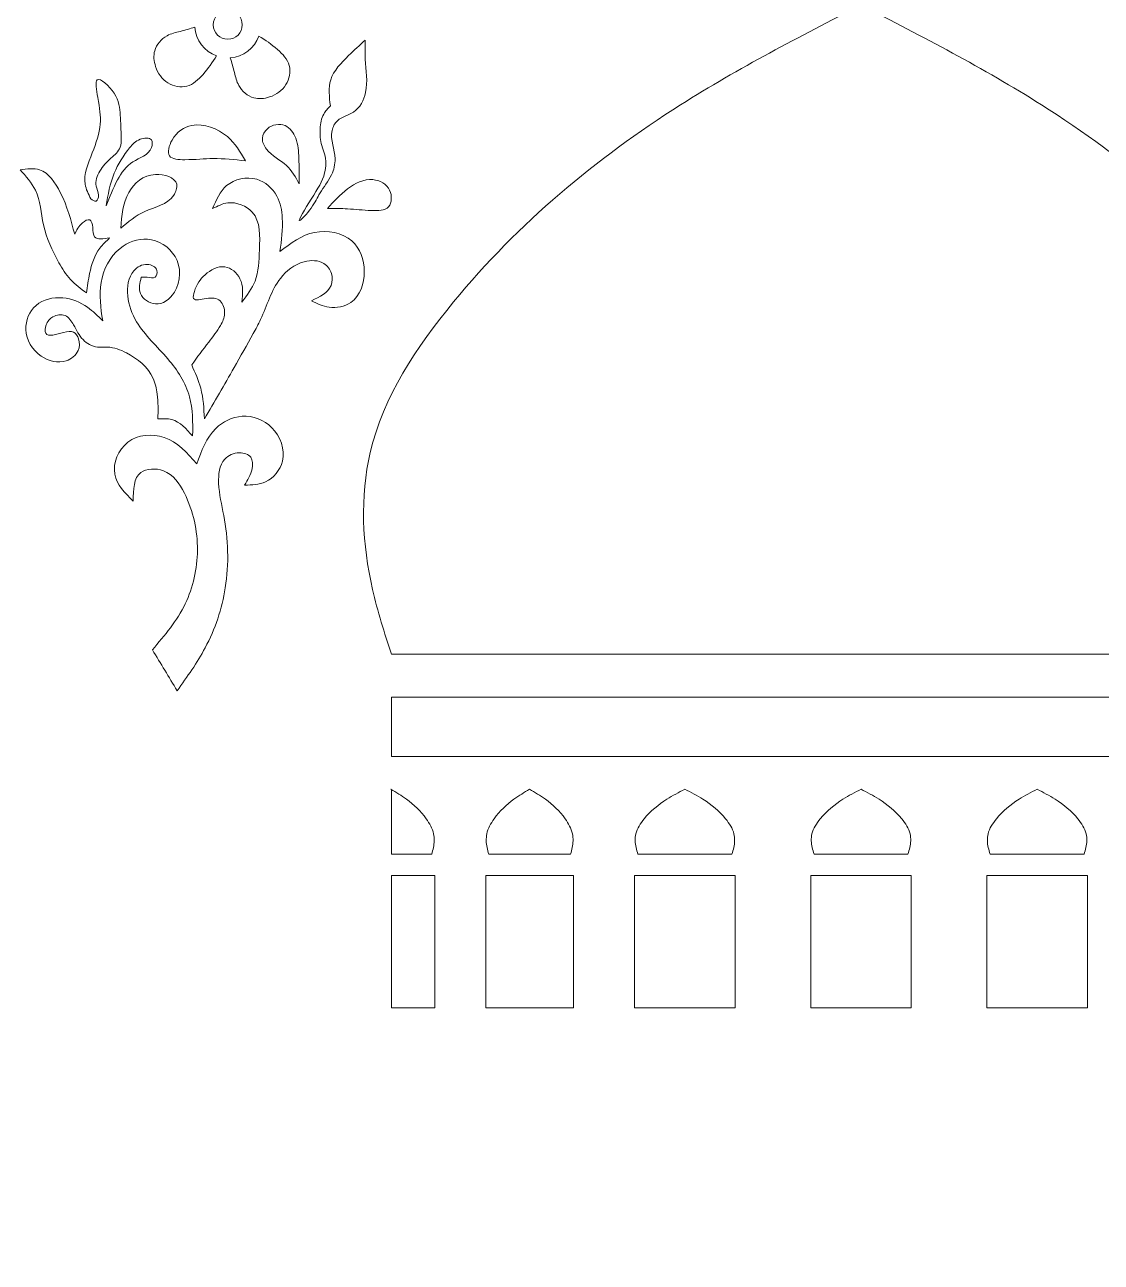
# Model space of a CAD drawing. Header units: inches. Extents: x -604 to 396, y -92 to 517.
# Drawn here: x -561.5 to -476.8, y 56.4 to 153.8 of the extents above; entities that cross this region are included whole.
import ezdxf

# ---------------------------------------------------------------- set-up
doc = ezdxf.new("R2010")
doc.units = ezdxf.units.IN
doc.header["$MEASUREMENT"] = 0
doc.layers.add('Layer 1', color=7, linetype='Continuous')

msp = doc.modelspace()

# ---------------------------------------------------------------- linework, layer by layer
at = {"layer": 'Layer 1', "lineweight": 9}
for points, knots in [([(-387.95, -85.303), (-387.95, -85.303), (-411.491, -85.303), (-411.491, -85.303), (-411.491, -85.303), (-411.491, -85.303), (-411.491, -73.435), (-411.491, -73.435), (-411.491, -73.435), (-411.491, -73.435), (-495.713, -73.435), (-495.713, -73.435), (-495.713, -73.435), (-495.713, -73.435), (-579.936, -73.435), (-579.936, -73.435), (-579.936, -73.435), (-579.936, -73.435), (-579.936, -85.303), (-579.936, -85.303), (-579.936, -85.303), (-579.936, -85.303), (-603.476, -85.303), (-603.476, -85.303), (-603.476, -85.303), (-603.554, -83.042), (-603.631, -80.78), (-603.415, -78.547), (-603.415, -78.547), (-603.17, -76.026), (-602.551, -73.541), (-602.001, -71.054), (-602.001, -71.054), (-600.843, -65.823), (-599.989, -60.58), (-599.703, -55.184), (-599.703, -55.184), (-599.444, -50.282), (-599.654, -45.252), (-601.295, -40.702), (-601.295, -40.702), (-601.848, -39.167), (-602.565, -37.687), (-603.281, -36.206), (-603.281, -36.206), (-603.281, -27.76), (-603.281, -19.313), (-603.281, -10.867), (-603.281, -10.867), (-602.646, -9.701), (-602.012, -8.535), (-601.611, -7.297), (-601.611, -7.297), (-600.897, -5.087), (-600.93, -2.646), (-601.072, -0.286), (-601.072, -0.286), (-601.221, 2.186), (-601.491, 4.57), (-601.9, 7.029), (-601.9, 7.029), (-602.3, 9.435), (-602.834, 11.913), (-602.346, 14.217), (-602.346, 14.217), (-601.954, 16.065), (-600.904, 17.802), (-599.735, 19.369), (-599.735, 19.369), (-598.822, 20.592), (-597.837, 21.713), (-596.852, 22.833), (-596.852, 22.833), (-597.462, 24.51), (-598.073, 26.187), (-598.734, 27.841), (-598.734, 27.841), (-599.435, 29.596), (-600.194, 31.326), (-600.937, 33.072), (-600.937, 33.072), (-601.87, 35.265), (-602.776, 37.485), (-603.26, 39.812), (-603.26, 39.812), (-603.928, 43.024), (-603.792, 46.443), (-603.027, 49.647), (-603.027, 49.647), (-602.323, 52.599), (-601.085, 55.37), (-600.098, 58.223), (-600.098, 58.223), (-599.185, 60.86), (-598.486, 63.568), (-597.787, 66.275), (-597.787, 66.275), (-599.336, 68.077), (-600.885, 69.879), (-601.965, 72.007), (-601.965, 72.007), (-602.883, 73.818), (-603.461, 75.866), (-603.386, 77.872), (-603.386, 77.872), (-603.346, 78.943), (-603.12, 80.001), (-602.862, 81.048), (-602.862, 81.048), (-602.386, 82.987), (-601.802, 84.887), (-601.351, 86.815), (-601.351, 86.815), (-600.339, 91.149), (-599.999, 95.631), (-599.893, 100.133), (-599.893, 100.133), (-599.815, 103.45), (-599.863, 106.779), (-600.496, 109.988), (-600.496, 109.988), (-601.107, 113.087), (-602.262, 116.076), (-603.418, 119.065), (-603.418, 119.065), (-603.355, 121.33), (-603.292, 123.595), (-603.064, 125.847), (-603.064, 125.847), (-602.723, 129.212), (-602.011, 132.548), (-600.801, 135.738), (-600.801, 135.738), (-599.061, 140.324), (-596.291, 144.608), (-592.584, 147.794), (-592.584, 147.794), (-587.309, 152.328), (-580.136, 154.64), (-573.162, 155.134), (-573.162, 155.134), (-570.319, 155.335), (-567.509, 155.234), (-564.699, 155.134), (-564.699, 155.134), (-562.404, 159.926), (-560.11, 164.719), (-556.736, 168.828), (-556.736, 168.828), (-554.296, 171.8), (-551.291, 174.414), (-547.855, 176.071), (-547.855, 176.071), (-544.009, 177.926), (-539.622, 178.581), (-535.302, 178.739), (-535.302, 178.739), (-530.705, 178.906), (-526.183, 178.511), (-521.661, 178.115), (-521.661, 178.115), (-519.192, 190.488), (-508.33, 199.396), (-495.713, 199.396), (-495.713, 199.396), (-483.097, 199.396), (-472.235, 190.488), (-469.766, 178.115), (-469.766, 178.115), (-465.244, 178.511), (-460.721, 178.906), (-456.125, 178.739), (-456.125, 178.739), (-451.804, 178.581), (-447.418, 177.926), (-443.571, 176.071), (-443.571, 176.071), (-440.136, 174.414), (-437.131, 171.8), (-434.691, 168.828), (-434.691, 168.828), (-431.317, 164.719), (-429.023, 159.926), (-426.728, 155.134), (-426.728, 155.134), (-423.918, 155.234), (-421.108, 155.335), (-418.265, 155.134), (-418.265, 155.134), (-411.29, 154.64), (-404.118, 152.328), (-398.843, 147.794), (-398.843, 147.794), (-395.136, 144.608), (-392.366, 140.324), (-390.626, 135.738), (-390.626, 135.738), (-389.416, 132.548), (-388.704, 129.212), (-388.363, 125.847), (-388.363, 125.847), (-388.134, 123.595), (-388.072, 121.33), (-388.009, 119.065), (-388.009, 119.065), (-389.165, 116.076), (-390.32, 113.087), (-390.931, 109.988), (-390.931, 109.988), (-391.563, 106.779), (-391.612, 103.45), (-391.534, 100.133), (-391.534, 100.133), (-391.428, 95.631), (-391.088, 91.149), (-390.075, 86.815), (-390.075, 86.815), (-389.625, 84.887), (-389.041, 82.987), (-388.564, 81.048), (-388.564, 81.048), (-388.307, 80.001), (-388.081, 78.943), (-388.041, 77.872), (-388.041, 77.872), (-387.965, 75.866), (-388.544, 73.818), (-389.462, 72.007), (-389.462, 72.007), (-390.541, 69.879), (-392.09, 68.077), (-393.639, 66.275), (-393.639, 66.275), (-392.94, 63.568), (-392.241, 60.86), (-391.329, 58.223), (-391.329, 58.223), (-390.341, 55.37), (-389.104, 52.599), (-388.4, 49.647), (-388.4, 49.647), (-387.635, 46.443), (-387.499, 43.024), (-388.167, 39.812), (-388.167, 39.812), (-388.651, 37.485), (-389.557, 35.265), (-390.49, 33.072), (-390.49, 33.072), (-391.232, 31.326), (-391.991, 29.596), (-392.693, 27.841), (-392.693, 27.841), (-393.354, 26.187), (-393.964, 24.51), (-394.575, 22.833), (-394.575, 22.833), (-393.589, 21.713), (-392.604, 20.592), (-391.692, 19.369), (-391.692, 19.369), (-390.523, 17.802), (-389.473, 16.065), (-389.081, 14.217), (-389.081, 14.217), (-388.593, 11.913), (-389.127, 9.435), (-389.527, 7.029), (-389.527, 7.029), (-389.936, 4.57), (-390.206, 2.186), (-390.355, -0.286), (-390.355, -0.286), (-390.497, -2.646), (-390.529, -5.087), (-389.815, -7.297), (-389.815, -7.297), (-389.415, -8.535), (-388.78, -9.701), (-388.146, -10.867), (-388.146, -10.867), (-388.146, -19.313), (-388.146, -27.76), (-388.146, -36.206), (-388.146, -36.206), (-388.862, -37.687), (-389.579, -39.167), (-390.132, -40.702), (-390.132, -40.702), (-391.773, -45.252), (-391.983, -50.282), (-391.723, -55.184), (-391.723, -55.184), (-391.438, -60.58), (-390.584, -65.823), (-389.426, -71.054), (-389.426, -71.054), (-388.876, -73.541), (-388.256, -76.026), (-388.012, -78.547), (-388.012, -78.547), (-387.795, -80.78), (-387.873, -83.042), (-387.95, -85.303)], [0, 0, 0, 0, 0.012987, 0.012987, 0.012987, 0.012987, 0.025974, 0.025974, 0.025974, 0.025974, 0.038961, 0.038961, 0.038961, 0.038961, 0.051948, 0.051948, 0.051948, 0.051948, 0.064935, 0.064935, 0.064935, 0.064935, 0.077922, 0.077922, 0.077922, 0.077922, 0.090909, 0.090909, 0.090909, 0.090909, 0.103896, 0.103896, 0.103896, 0.103896, 0.116883, 0.116883, 0.116883, 0.116883, 0.12987, 0.12987, 0.12987, 0.12987, 0.142857, 0.142857, 0.142857, 0.142857, 0.155844, 0.155844, 0.155844, 0.155844, 0.168831, 0.168831, 0.168831, 0.168831, 0.181818, 0.181818, 0.181818, 0.181818, 0.194805, 0.194805, 0.194805, 0.194805, 0.207792, 0.207792, 0.207792, 0.207792, 0.220779, 0.220779, 0.220779, 0.220779, 0.233766, 0.233766, 0.233766, 0.233766, 0.246753, 0.246753, 0.246753, 0.246753, 0.25974, 0.25974, 0.25974, 0.25974, 0.272727, 0.272727, 0.272727, 0.272727, 0.285714, 0.285714, 0.285714, 0.285714, 0.298701, 0.298701, 0.298701, 0.298701, 0.311688, 0.311688, 0.311688, 0.311688, 0.324675, 0.324675, 0.324675, 0.324675, 0.337662, 0.337662, 0.337662, 0.337662, 0.350649, 0.350649, 0.350649, 0.350649, 0.363636, 0.363636, 0.363636, 0.363636, 0.376623, 0.376623, 0.376623, 0.376623, 0.38961, 0.38961, 0.38961, 0.38961, 0.402597, 0.402597, 0.402597, 0.402597, 0.415584, 0.415584, 0.415584, 0.415584, 0.428571, 0.428571, 0.428571, 0.428571, 0.441558, 0.441558, 0.441558, 0.441558, 0.454545, 0.454545, 0.454545, 0.454545, 0.467532, 0.467532, 0.467532, 0.467532, 0.480519, 0.480519, 0.480519, 0.480519, 0.493506, 0.493506, 0.493506, 0.493506, 0.506494, 0.506494, 0.506494, 0.506494, 0.519481, 0.519481, 0.519481, 0.519481, 0.532468, 0.532468, 0.532468, 0.532468, 0.545455, 0.545455, 0.545455, 0.545455, 0.558442, 0.558442, 0.558442, 0.558442, 0.571429, 0.571429, 0.571429, 0.571429, 0.584416, 0.584416, 0.584416, 0.584416, 0.597403, 0.597403, 0.597403, 0.597403, 0.61039, 0.61039, 0.61039, 0.61039, 0.623377, 0.623377, 0.623377, 0.623377, 0.636364, 0.636364, 0.636364, 0.636364, 0.649351, 0.649351, 0.649351, 0.649351, 0.662338, 0.662338, 0.662338, 0.662338, 0.675325, 0.675325, 0.675325, 0.675325, 0.688312, 0.688312, 0.688312, 0.688312, 0.701299, 0.701299, 0.701299, 0.701299, 0.714286, 0.714286, 0.714286, 0.714286, 0.727273, 0.727273, 0.727273, 0.727273, 0.74026, 0.74026, 0.74026, 0.74026, 0.753247, 0.753247, 0.753247, 0.753247, 0.766234, 0.766234, 0.766234, 0.766234, 0.779221, 0.779221, 0.779221, 0.779221, 0.792208, 0.792208, 0.792208, 0.792208, 0.805195, 0.805195, 0.805195, 0.805195, 0.818182, 0.818182, 0.818182, 0.818182, 0.831169, 0.831169, 0.831169, 0.831169, 0.844156, 0.844156, 0.844156, 0.844156, 0.857143, 0.857143, 0.857143, 0.857143, 0.87013, 0.87013, 0.87013, 0.87013, 0.883117, 0.883117, 0.883117, 0.883117, 0.896104, 0.896104, 0.896104, 0.896104, 0.909091, 0.909091, 0.909091, 0.909091, 0.922078, 0.922078, 0.922078, 0.922078, 0.935065, 0.935065, 0.935065, 0.935065, 0.948052, 0.948052, 0.948052, 0.948052, 0.961039, 0.961039, 0.961039, 0.961039, 0.974026, 0.974026, 0.974026, 0.974026, 1, 1, 1, 1]), ([(-544.383, 153.755), (-544.383, 154.385), (-544.893, 154.895), (-545.523, 154.895), (-545.523, 154.895), (-546.153, 154.895), (-546.664, 154.385), (-546.664, 153.755), (-546.664, 153.755), (-546.664, 153.125), (-546.153, 152.614), (-545.523, 152.614), (-545.523, 152.614), (-544.893, 152.614), (-544.383, 153.125), (-544.383, 153.755)], [0, 0, 0, 0, 0.2, 0.2, 0.2, 0.2, 0.4, 0.4, 0.4, 0.4, 0.6, 0.6, 0.6, 0.6, 1, 1, 1, 1]), ([(-495.713, 155.298), (-500.529, 152.821), (-505.345, 150.345), (-509.902, 147.459), (-509.902, 147.459), (-516.549, 143.248), (-522.645, 138.165), (-527.76, 131.961), (-527.76, 131.961), (-530.689, 128.409), (-533.296, 124.488), (-534.319, 120.115), (-534.319, 120.115), (-535.132, 116.636), (-534.943, 112.871), (-534.139, 109.346), (-534.139, 109.346), (-533.743, 107.609), (-533.198, 105.931), (-532.653, 104.252), (-532.653, 104.252), (-532.653, 104.252), (-458.773, 104.252), (-458.773, 104.252), (-458.773, 104.252), (-458.228, 105.931), (-457.683, 107.609), (-457.288, 109.346), (-457.288, 109.346), (-456.484, 112.871), (-456.295, 116.636), (-457.108, 120.115), (-457.108, 120.115), (-458.13, 124.488), (-460.738, 128.409), (-463.667, 131.961), (-463.667, 131.961), (-468.781, 138.165), (-474.878, 143.248), (-481.525, 147.459), (-481.525, 147.459), (-486.082, 150.345), (-490.898, 152.821), (-495.713, 155.298)], [0, 0, 0, 0, 0.083333, 0.083333, 0.083333, 0.083333, 0.166667, 0.166667, 0.166667, 0.166667, 0.25, 0.25, 0.25, 0.25, 0.333333, 0.333333, 0.333333, 0.333333, 0.416667, 0.416667, 0.416667, 0.416667, 0.5, 0.5, 0.5, 0.5, 0.583333, 0.583333, 0.583333, 0.583333, 0.666667, 0.666667, 0.666667, 0.666667, 0.75, 0.75, 0.75, 0.75, 0.833333, 0.833333, 0.833333, 0.833333, 1, 1, 1, 1]), ([(-546.409, 151.307), (-547.374, 151.656), (-548.043, 152.538), (-548.12, 153.561), (-548.12, 153.561), (-548.499, 153.445), (-548.881, 153.333), (-549.268, 153.235), (-549.268, 153.235), (-549.622, 153.145), (-549.981, 153.066), (-550.304, 152.889), (-550.304, 152.889), (-550.754, 152.642), (-551.132, 152.203), (-551.271, 151.713), (-551.271, 151.713), (-551.385, 151.311), (-551.337, 150.874), (-551.202, 150.468), (-551.202, 150.468), (-551.027, 149.942), (-550.704, 149.467), (-550.235, 149.177), (-550.235, 149.177), (-549.794, 148.904), (-549.223, 148.795), (-548.738, 148.923), (-548.738, 148.923), (-548.237, 149.055), (-547.827, 149.44), (-547.471, 149.846), (-547.471, 149.846), (-547.063, 150.311), (-546.726, 150.805), (-546.409, 151.307)], [0, 0, 0, 0, 0.1, 0.1, 0.1, 0.1, 0.2, 0.2, 0.2, 0.2, 0.3, 0.3, 0.3, 0.3, 0.4, 0.4, 0.4, 0.4, 0.5, 0.5, 0.5, 0.5, 0.6, 0.6, 0.6, 0.6, 0.7, 0.7, 0.7, 0.7, 0.8, 0.8, 0.8, 0.8, 1, 1, 1, 1]), ([(-543.075, 152.869), (-543.424, 151.904), (-544.307, 151.235), (-545.329, 151.158), (-545.329, 151.158), (-545.213, 150.779), (-545.101, 150.397), (-545.003, 150.01), (-545.003, 150.01), (-544.913, 149.656), (-544.835, 149.297), (-544.657, 148.974), (-544.657, 148.974), (-544.41, 148.524), (-543.972, 148.146), (-543.482, 148.007), (-543.482, 148.007), (-543.08, 147.893), (-542.643, 147.94), (-542.237, 148.076), (-542.237, 148.076), (-541.711, 148.251), (-541.235, 148.574), (-540.946, 149.043), (-540.946, 149.043), (-540.673, 149.484), (-540.564, 150.055), (-540.692, 150.54), (-540.692, 150.54), (-540.824, 151.041), (-541.208, 151.451), (-541.614, 151.807), (-541.614, 151.807), (-542.08, 152.215), (-542.573, 152.552), (-543.075, 152.869)], [0, 0, 0, 0, 0.1, 0.1, 0.1, 0.1, 0.2, 0.2, 0.2, 0.2, 0.3, 0.3, 0.3, 0.3, 0.4, 0.4, 0.4, 0.4, 0.5, 0.5, 0.5, 0.5, 0.6, 0.6, 0.6, 0.6, 0.7, 0.7, 0.7, 0.7, 0.8, 0.8, 0.8, 0.8, 1, 1, 1, 1]), ([(-534.71, 152.552), (-535.142, 152.153), (-535.575, 151.753), (-536.017, 151.325), (-536.017, 151.325), (-536.601, 150.76), (-537.203, 150.146), (-537.428, 149.42), (-537.428, 149.42), (-537.622, 148.796), (-537.538, 148.09), (-537.454, 147.384), (-537.454, 147.384), (-537.647, 147.178), (-537.841, 146.972), (-537.974, 146.733), (-537.974, 146.733), (-538.163, 146.392), (-538.231, 145.984), (-538.256, 145.578), (-538.256, 145.578), (-538.285, 145.121), (-538.26, 144.668), (-538.128, 144.245), (-538.128, 144.245), (-538.061, 144.031), (-537.966, 143.826), (-537.905, 143.606), (-537.905, 143.606), (-537.77, 143.119), (-537.8, 142.564), (-537.905, 142.106), (-537.905, 142.106), (-538.068, 141.394), (-538.409, 140.914), (-538.967, 140.035), (-538.967, 140.035), (-539.426, 139.314), (-540.03, 138.323), (-539.874, 138.353), (-539.874, 138.353), (-539.765, 138.375), (-539.283, 138.897), (-538.967, 139.337), (-538.967, 139.337), (-538.642, 139.791), (-538.493, 140.158), (-538.268, 140.527), (-538.268, 140.527), (-537.993, 140.978), (-537.605, 141.432), (-537.361, 141.95), (-537.361, 141.95), (-537.176, 142.345), (-537.075, 142.777), (-537.088, 143.207), (-537.088, 143.207), (-537.111, 143.953), (-537.478, 144.692), (-537.323, 145.426), (-537.323, 145.426), (-537.262, 145.718), (-537.118, 146.008), (-536.905, 146.209), (-536.905, 146.209), (-536.558, 146.536), (-536.028, 146.623), (-535.625, 146.888), (-535.625, 146.888), (-535.122, 147.217), (-534.817, 147.824), (-534.684, 148.428), (-534.684, 148.428), (-534.492, 149.301), (-534.663, 150.169), (-534.71, 151.038), (-534.71, 151.038), (-534.738, 151.542), (-534.724, 152.047), (-534.71, 152.552)], [0, 0, 0, 0, 0.047619, 0.047619, 0.047619, 0.047619, 0.095238, 0.095238, 0.095238, 0.095238, 0.142857, 0.142857, 0.142857, 0.142857, 0.190476, 0.190476, 0.190476, 0.190476, 0.238095, 0.238095, 0.238095, 0.238095, 0.285714, 0.285714, 0.285714, 0.285714, 0.333333, 0.333333, 0.333333, 0.333333, 0.380952, 0.380952, 0.380952, 0.380952, 0.428571, 0.428571, 0.428571, 0.428571, 0.47619, 0.47619, 0.47619, 0.47619, 0.52381, 0.52381, 0.52381, 0.52381, 0.571429, 0.571429, 0.571429, 0.571429, 0.619048, 0.619048, 0.619048, 0.619048, 0.666667, 0.666667, 0.666667, 0.666667, 0.714286, 0.714286, 0.714286, 0.714286, 0.761905, 0.761905, 0.761905, 0.761905, 0.809524, 0.809524, 0.809524, 0.809524, 0.857143, 0.857143, 0.857143, 0.857143, 0.904762, 0.904762, 0.904762, 0.904762, 1, 1, 1, 1]), ([(-556.293, 140.053), (-556.486, 140.437), (-556.679, 140.821), (-556.746, 141.214), (-556.746, 141.214), (-556.884, 142.011), (-556.505, 142.844), (-556.179, 143.678), (-556.179, 143.678), (-555.876, 144.453), (-555.618, 145.228), (-555.555, 145.944), (-555.555, 145.944), (-555.499, 146.585), (-555.6, 147.179), (-555.754, 148.04), (-555.754, 148.04), (-555.855, 148.606), (-555.979, 149.287), (-555.788, 149.424), (-555.788, 149.424), (-555.554, 149.591), (-554.85, 148.949), (-554.468, 148.37), (-554.468, 148.37), (-554.063, 147.758), (-554.02, 147.217), (-553.984, 146.646), (-553.984, 146.646), (-553.948, 146.072), (-553.92, 145.466), (-553.909, 144.845), (-553.909, 144.845), (-553.904, 144.593), (-553.903, 144.339), (-553.984, 144.119), (-553.984, 144.119), (-554.108, 143.782), (-554.426, 143.526), (-554.71, 143.268), (-554.71, 143.268), (-555.053, 142.958), (-555.347, 142.646), (-555.587, 142.242), (-555.587, 142.242), (-555.803, 141.879), (-555.975, 141.441), (-555.888, 141.066), (-555.888, 141.066), (-555.834, 140.834), (-555.681, 140.626), (-555.687, 140.341), (-555.687, 140.341), (-555.692, 140.154), (-555.765, 139.933), (-555.888, 139.89), (-555.888, 139.89), (-555.997, 139.852), (-556.145, 139.952), (-556.293, 140.053)], [0, 0, 0, 0, 0.0625, 0.0625, 0.0625, 0.0625, 0.125, 0.125, 0.125, 0.125, 0.1875, 0.1875, 0.1875, 0.1875, 0.25, 0.25, 0.25, 0.25, 0.3125, 0.3125, 0.3125, 0.3125, 0.375, 0.375, 0.375, 0.375, 0.4375, 0.4375, 0.4375, 0.4375, 0.5, 0.5, 0.5, 0.5, 0.5625, 0.5625, 0.5625, 0.5625, 0.625, 0.625, 0.625, 0.625, 0.6875, 0.6875, 0.6875, 0.6875, 0.75, 0.75, 0.75, 0.75, 0.8125, 0.8125, 0.8125, 0.8125, 0.875, 0.875, 0.875, 0.875, 1, 1, 1, 1]), ([(-544.133, 143.05), (-544.997, 143.144), (-545.862, 143.238), (-546.67, 143.23), (-546.67, 143.23), (-547.378, 143.224), (-548.043, 143.14), (-548.901, 143.14), (-548.901, 143.14), (-549.378, 143.141), (-549.916, 143.167), (-550.106, 143.446), (-550.106, 143.446), (-550.296, 143.723), (-550.142, 144.25), (-549.908, 144.668), (-549.908, 144.668), (-549.54, 145.327), (-548.973, 145.714), (-548.343, 145.836), (-548.343, 145.836), (-547.399, 146.019), (-546.314, 145.607), (-545.554, 144.956), (-545.554, 144.956), (-544.937, 144.426), (-544.535, 143.738), (-544.133, 143.05)], [0, 0, 0, 0, 0.125, 0.125, 0.125, 0.125, 0.25, 0.25, 0.25, 0.25, 0.375, 0.375, 0.375, 0.375, 0.5, 0.5, 0.5, 0.5, 0.625, 0.625, 0.625, 0.625, 0.75, 0.75, 0.75, 0.75, 1, 1, 1, 1]), ([(-539.899, 141.233), (-540.191, 141.76), (-540.484, 142.287), (-540.907, 142.681), (-540.907, 142.681), (-541.394, 143.136), (-542.056, 143.414), (-542.48, 143.971), (-542.48, 143.971), (-542.673, 144.223), (-542.817, 144.532), (-542.799, 144.836), (-542.799, 144.836), (-542.782, 145.112), (-542.632, 145.384), (-542.41, 145.578), (-542.41, 145.578), (-542.033, 145.906), (-541.448, 146.009), (-541.013, 145.825), (-541.013, 145.825), (-540.616, 145.658), (-540.343, 145.252), (-540.182, 144.836), (-540.182, 144.836), (-539.983, 144.323), (-539.953, 143.794), (-539.934, 143.264), (-539.934, 143.264), (-539.91, 142.588), (-539.905, 141.911), (-539.899, 141.233)], [0, 0, 0, 0, 0.111111, 0.111111, 0.111111, 0.111111, 0.222222, 0.222222, 0.222222, 0.222222, 0.333333, 0.333333, 0.333333, 0.333333, 0.444444, 0.444444, 0.444444, 0.444444, 0.555556, 0.555556, 0.555556, 0.555556, 0.666667, 0.666667, 0.666667, 0.666667, 0.777778, 0.777778, 0.777778, 0.777778, 1, 1, 1, 1]), ([(-555.094, 139.514), (-554.942, 140.387), (-554.791, 141.259), (-554.459, 142.076), (-554.459, 142.076), (-554.165, 142.803), (-553.727, 143.486), (-553.243, 144.083), (-553.243, 144.083), (-553.026, 144.351), (-552.799, 144.602), (-552.424, 144.744), (-552.424, 144.744), (-552.102, 144.864), (-551.671, 144.905), (-551.525, 144.691), (-551.525, 144.691), (-551.43, 144.552), (-551.454, 144.308), (-551.525, 144.11), (-551.525, 144.11), (-551.751, 143.474), (-552.46, 143.312), (-552.997, 142.968), (-552.997, 142.968), (-553.529, 142.625), (-553.892, 142.103), (-554.192, 141.557), (-554.192, 141.557), (-554.554, 140.898), (-554.824, 140.206), (-555.094, 139.514)], [0, 0, 0, 0, 0.111111, 0.111111, 0.111111, 0.111111, 0.222222, 0.222222, 0.222222, 0.222222, 0.333333, 0.333333, 0.333333, 0.333333, 0.444444, 0.444444, 0.444444, 0.444444, 0.555556, 0.555556, 0.555556, 0.555556, 0.666667, 0.666667, 0.666667, 0.666667, 0.777778, 0.777778, 0.777778, 0.777778, 1, 1, 1, 1]), ([(-557.568, 137.278), (-557.854, 138.37), (-558.14, 139.461), (-558.701, 140.571), (-558.701, 140.571), (-559.089, 141.337), (-559.607, 142.112), (-560.324, 142.346), (-560.324, 142.346), (-560.784, 142.496), (-561.325, 142.424), (-561.867, 142.352), (-561.867, 142.352), (-561.404, 141.842), (-560.94, 141.333), (-560.658, 140.742), (-560.658, 140.742), (-560.266, 139.922), (-560.222, 138.944), (-560.02, 138.025), (-560.02, 138.025), (-559.787, 136.964), (-559.345, 135.98), (-558.811, 135.039), (-558.811, 135.039), (-558.547, 134.574), (-558.261, 134.119), (-557.904, 133.731), (-557.904, 133.731), (-557.53, 133.324), (-557.079, 132.991), (-556.628, 132.658), (-556.628, 132.658), (-556.565, 133.171), (-556.501, 133.685), (-556.393, 134.201), (-556.393, 134.201), (-556.245, 134.906), (-556.013, 135.615), (-555.587, 136.18), (-555.587, 136.18), (-555.365, 136.474), (-555.09, 136.729), (-554.815, 136.985), (-554.815, 136.985), (-555.31, 136.909), (-555.805, 136.833), (-555.997, 137.072), (-555.997, 137.072), (-556.12, 137.226), (-556.118, 137.51), (-556.152, 137.818), (-556.152, 137.818), (-556.179, 138.075), (-556.232, 138.349), (-556.383, 138.41), (-556.383, 138.41), (-556.529, 138.469), (-556.768, 138.33), (-556.95, 138.178), (-556.95, 138.178), (-557.275, 137.907), (-557.422, 137.593), (-557.568, 137.278)], [0, 0, 0, 0, 0.058824, 0.058824, 0.058824, 0.058824, 0.117647, 0.117647, 0.117647, 0.117647, 0.176471, 0.176471, 0.176471, 0.176471, 0.235294, 0.235294, 0.235294, 0.235294, 0.294118, 0.294118, 0.294118, 0.294118, 0.352941, 0.352941, 0.352941, 0.352941, 0.411765, 0.411765, 0.411765, 0.411765, 0.470588, 0.470588, 0.470588, 0.470588, 0.529412, 0.529412, 0.529412, 0.529412, 0.588235, 0.588235, 0.588235, 0.588235, 0.647059, 0.647059, 0.647059, 0.647059, 0.705882, 0.705882, 0.705882, 0.705882, 0.764706, 0.764706, 0.764706, 0.764706, 0.823529, 0.823529, 0.823529, 0.823529, 0.882353, 0.882353, 0.882353, 0.882353, 1, 1, 1, 1]), ([(-553.942, 137.756), (-553.859, 138.745), (-553.776, 139.733), (-553.304, 140.574), (-553.304, 140.574), (-552.893, 141.305), (-552.188, 141.926), (-551.222, 141.983), (-551.222, 141.983), (-550.511, 142.025), (-549.66, 141.762), (-549.543, 141.211), (-549.543, 141.211), (-549.485, 140.942), (-549.604, 140.603), (-549.778, 140.339), (-549.778, 140.339), (-550.281, 139.574), (-551.252, 139.431), (-552.061, 139.064), (-552.061, 139.064), (-552.77, 138.743), (-553.356, 138.25), (-553.942, 137.756)], [0, 0, 0, 0, 0.142857, 0.142857, 0.142857, 0.142857, 0.285714, 0.285714, 0.285714, 0.285714, 0.428571, 0.428571, 0.428571, 0.428571, 0.571429, 0.571429, 0.571429, 0.571429, 0.714286, 0.714286, 0.714286, 0.714286, 1, 1, 1, 1]), ([(-541.419, 135.926), (-541.302, 136.798), (-541.185, 137.669), (-541.234, 138.551), (-541.234, 138.551), (-541.268, 139.145), (-541.376, 139.743), (-541.66, 140.27), (-541.66, 140.27), (-541.992, 140.887), (-542.565, 141.405), (-543.251, 141.6), (-543.251, 141.6), (-544.05, 141.828), (-545.003, 141.615), (-545.618, 141.101), (-545.618, 141.101), (-546.156, 140.652), (-546.435, 139.973), (-546.715, 139.294), (-546.715, 139.294), (-546.326, 139.496), (-545.937, 139.698), (-545.508, 139.747), (-545.508, 139.747), (-544.827, 139.824), (-544.046, 139.515), (-543.597, 139.014), (-543.597, 139.014), (-542.937, 138.277), (-542.997, 137.127), (-543.036, 136.055), (-543.036, 136.055), (-543.068, 135.172), (-543.085, 134.342), (-543.379, 133.595), (-543.379, 133.595), (-543.609, 133.011), (-544.008, 132.478), (-544.408, 131.945), (-544.408, 131.945), (-544.345, 132.584), (-544.282, 133.223), (-544.564, 133.782), (-544.564, 133.782), (-544.795, 134.24), (-545.257, 134.644), (-545.748, 134.716), (-545.748, 134.716), (-546.296, 134.797), (-546.88, 134.468), (-547.307, 134.094), (-547.307, 134.094), (-547.703, 133.746), (-547.965, 133.36), (-548.149, 132.786), (-548.149, 132.786), (-548.216, 132.577), (-548.272, 132.344), (-548.211, 132.225), (-548.211, 132.225), (-548.103, 132.014), (-547.627, 132.16), (-547.214, 132.225), (-547.214, 132.225), (-546.755, 132.297), (-546.373, 132.271), (-546.123, 132.038), (-546.123, 132.038), (-545.884, 131.817), (-545.763, 131.408), (-545.78, 131.042), (-545.78, 131.042), (-545.795, 130.699), (-545.929, 130.394), (-546.091, 130.107), (-546.091, 130.107), (-546.357, 129.64), (-546.697, 129.223), (-547.027, 128.8), (-547.027, 128.8), (-547.486, 128.209), (-547.924, 127.605), (-548.363, 127.001), (-548.363, 127.001), (-548.088, 126.397), (-547.813, 125.792), (-547.647, 125.16), (-547.647, 125.16), (-547.444, 124.386), (-547.405, 123.571), (-547.365, 122.756), (-547.365, 122.756), (-546.578, 124.095), (-545.791, 125.434), (-545.023, 126.785), (-545.023, 126.785), (-544.519, 127.674), (-544.023, 128.568), (-543.526, 129.461), (-543.526, 129.461), (-543.322, 129.827), (-543.118, 130.193), (-542.939, 130.573), (-542.939, 130.573), (-542.429, 131.659), (-542.121, 132.863), (-541.388, 133.807), (-541.388, 133.807), (-540.921, 134.409), (-540.281, 134.905), (-539.51, 135.109), (-539.51, 135.109), (-538.985, 135.248), (-538.398, 135.25), (-537.959, 134.975), (-537.959, 134.975), (-537.681, 134.8), (-537.462, 134.515), (-537.365, 134.19), (-537.365, 134.19), (-537.272, 133.88), (-537.29, 133.534), (-537.403, 133.252), (-537.403, 133.252), (-537.639, 132.667), (-538.287, 132.357), (-538.936, 132.047), (-538.936, 132.047), (-538.49, 131.827), (-538.045, 131.608), (-537.554, 131.538), (-537.554, 131.538), (-536.97, 131.454), (-536.321, 131.583), (-535.843, 131.917), (-535.843, 131.917), (-535.121, 132.422), (-534.785, 133.396), (-534.787, 134.344), (-534.787, 134.344), (-534.788, 135.273), (-535.113, 136.178), (-535.759, 136.749), (-535.759, 136.749), (-536.508, 137.412), (-537.691, 137.624), (-538.695, 137.424), (-538.695, 137.424), (-539.73, 137.218), (-540.575, 136.572), (-541.419, 135.926)], [0, 0, 0, 0, 0.025641, 0.025641, 0.025641, 0.025641, 0.051282, 0.051282, 0.051282, 0.051282, 0.076923, 0.076923, 0.076923, 0.076923, 0.102564, 0.102564, 0.102564, 0.102564, 0.128205, 0.128205, 0.128205, 0.128205, 0.153846, 0.153846, 0.153846, 0.153846, 0.179487, 0.179487, 0.179487, 0.179487, 0.205128, 0.205128, 0.205128, 0.205128, 0.230769, 0.230769, 0.230769, 0.230769, 0.25641, 0.25641, 0.25641, 0.25641, 0.282051, 0.282051, 0.282051, 0.282051, 0.307692, 0.307692, 0.307692, 0.307692, 0.333333, 0.333333, 0.333333, 0.333333, 0.358974, 0.358974, 0.358974, 0.358974, 0.384615, 0.384615, 0.384615, 0.384615, 0.410256, 0.410256, 0.410256, 0.410256, 0.435897, 0.435897, 0.435897, 0.435897, 0.461538, 0.461538, 0.461538, 0.461538, 0.487179, 0.487179, 0.487179, 0.487179, 0.512821, 0.512821, 0.512821, 0.512821, 0.538462, 0.538462, 0.538462, 0.538462, 0.564103, 0.564103, 0.564103, 0.564103, 0.589744, 0.589744, 0.589744, 0.589744, 0.615385, 0.615385, 0.615385, 0.615385, 0.641026, 0.641026, 0.641026, 0.641026, 0.666667, 0.666667, 0.666667, 0.666667, 0.692308, 0.692308, 0.692308, 0.692308, 0.717949, 0.717949, 0.717949, 0.717949, 0.74359, 0.74359, 0.74359, 0.74359, 0.769231, 0.769231, 0.769231, 0.769231, 0.794872, 0.794872, 0.794872, 0.794872, 0.820513, 0.820513, 0.820513, 0.820513, 0.846154, 0.846154, 0.846154, 0.846154, 0.871795, 0.871795, 0.871795, 0.871795, 0.897436, 0.897436, 0.897436, 0.897436, 0.923077, 0.923077, 0.923077, 0.923077, 0.948718, 0.948718, 0.948718, 0.948718, 1, 1, 1, 1]), ([(-537.667, 139.306), (-537.183, 139.849), (-536.699, 140.391), (-536.098, 140.846), (-536.098, 140.846), (-535.518, 141.285), (-534.829, 141.643), (-534.108, 141.574), (-534.108, 141.574), (-533.576, 141.523), (-533.027, 141.24), (-532.79, 140.734), (-532.79, 140.734), (-532.595, 140.316), (-532.612, 139.745), (-532.874, 139.446), (-532.874, 139.446), (-533.155, 139.127), (-533.716, 139.119), (-534.22, 139.138), (-534.22, 139.138), (-534.907, 139.165), (-535.487, 139.243), (-536.098, 139.278), (-536.098, 139.278), (-536.607, 139.308), (-537.137, 139.307), (-537.667, 139.306)], [0, 0, 0, 0, 0.125, 0.125, 0.125, 0.125, 0.25, 0.25, 0.25, 0.25, 0.375, 0.375, 0.375, 0.375, 0.5, 0.5, 0.5, 0.5, 0.625, 0.625, 0.625, 0.625, 0.75, 0.75, 0.75, 0.75, 1, 1, 1, 1]), ([(-555.365, 130.475), (-555.741, 130.852), (-556.117, 131.228), (-556.551, 131.533), (-556.551, 131.533), (-557.121, 131.934), (-557.79, 132.212), (-558.506, 132.273), (-558.506, 132.273), (-559.255, 132.337), (-560.056, 132.166), (-560.609, 131.681), (-560.609, 131.681), (-561.13, 131.225), (-561.433, 130.491), (-561.409, 129.788), (-561.409, 129.788), (-561.382, 128.957), (-560.9, 128.167), (-560.195, 127.687), (-560.195, 127.687), (-559.616, 127.292), (-558.886, 127.106), (-558.237, 127.323), (-558.237, 127.323), (-557.832, 127.459), (-557.459, 127.752), (-557.291, 128.13), (-557.291, 128.13), (-557.168, 128.41), (-557.157, 128.737), (-557.262, 129.048), (-557.262, 129.048), (-557.337, 129.27), (-557.472, 129.485), (-557.647, 129.58), (-557.647, 129.58), (-557.86, 129.697), (-558.132, 129.637), (-558.447, 129.551), (-558.447, 129.551), (-558.994, 129.4), (-559.669, 129.169), (-559.839, 129.492), (-559.839, 129.492), (-559.919, 129.643), (-559.888, 129.915), (-559.81, 130.143), (-559.81, 130.143), (-559.708, 130.437), (-559.528, 130.656), (-559.276, 130.794), (-559.276, 130.794), (-558.991, 130.949), (-558.615, 130.999), (-558.328, 130.882), (-558.328, 130.882), (-558.025, 130.759), (-557.822, 130.448), (-557.647, 130.143), (-557.647, 130.143), (-557.409, 129.726), (-557.224, 129.317), (-556.906, 128.989), (-556.906, 128.989), (-556.612, 128.684), (-556.202, 128.449), (-555.781, 128.397), (-555.781, 128.397), (-555.516, 128.364), (-555.246, 128.403), (-554.981, 128.397), (-554.981, 128.397), (-554.468, 128.384), (-553.973, 128.198), (-553.5, 127.953), (-553.5, 127.953), (-552.608, 127.491), (-551.794, 126.819), (-551.396, 125.941), (-551.396, 125.941), (-551.223, 125.558), (-551.128, 125.135), (-551.075, 124.713), (-551.075, 124.713), (-550.992, 124.061), (-551.006, 123.408), (-551.021, 122.755), (-551.021, 122.755), (-550.641, 122.773), (-550.261, 122.791), (-549.923, 122.7), (-549.923, 122.7), (-549.281, 122.529), (-548.786, 121.97), (-548.29, 121.41), (-548.29, 121.41), (-548.275, 122.465), (-548.261, 123.519), (-548.534, 124.501), (-548.534, 124.501), (-548.835, 125.586), (-549.486, 126.584), (-550.239, 127.471), (-550.239, 127.471), (-551.08, 128.461), (-552.048, 129.315), (-552.696, 130.398), (-552.696, 130.398), (-553.06, 131.006), (-553.324, 131.687), (-553.397, 132.425), (-553.397, 132.425), (-553.466, 133.126), (-553.364, 133.88), (-552.914, 134.403), (-552.914, 134.403), (-552.653, 134.706), (-552.277, 134.933), (-551.851, 134.91), (-551.851, 134.91), (-551.529, 134.893), (-551.178, 134.734), (-551.102, 134.428), (-551.102, 134.428), (-551.055, 134.239), (-551.113, 133.993), (-551.247, 133.897), (-551.247, 133.897), (-551.4, 133.786), (-551.652, 133.87), (-551.875, 133.897), (-551.875, 133.897), (-552.038, 133.917), (-552.186, 133.907), (-552.334, 133.897), (-552.334, 133.897), (-552.438, 133.451), (-552.542, 133.004), (-552.382, 132.618), (-552.382, 132.618), (-552.205, 132.187), (-551.7, 131.831), (-551.219, 131.792), (-551.219, 131.792), (-550.626, 131.745), (-550.068, 132.179), (-549.725, 132.715), (-549.725, 132.715), (-549.176, 133.573), (-549.181, 134.691), (-549.674, 135.528), (-549.674, 135.528), (-550.123, 136.29), (-550.977, 136.82), (-551.844, 136.891), (-551.844, 136.891), (-552.613, 136.954), (-553.393, 136.655), (-553.999, 136.166), (-553.999, 136.166), (-554.818, 135.505), (-555.321, 134.498), (-555.493, 133.48), (-555.493, 133.48), (-555.661, 132.485), (-555.513, 131.48), (-555.365, 130.475)], [0, 0, 0, 0, 0.023256, 0.023256, 0.023256, 0.023256, 0.046512, 0.046512, 0.046512, 0.046512, 0.069767, 0.069767, 0.069767, 0.069767, 0.093023, 0.093023, 0.093023, 0.093023, 0.116279, 0.116279, 0.116279, 0.116279, 0.139535, 0.139535, 0.139535, 0.139535, 0.162791, 0.162791, 0.162791, 0.162791, 0.186047, 0.186047, 0.186047, 0.186047, 0.209302, 0.209302, 0.209302, 0.209302, 0.232558, 0.232558, 0.232558, 0.232558, 0.255814, 0.255814, 0.255814, 0.255814, 0.27907, 0.27907, 0.27907, 0.27907, 0.302326, 0.302326, 0.302326, 0.302326, 0.325581, 0.325581, 0.325581, 0.325581, 0.348837, 0.348837, 0.348837, 0.348837, 0.372093, 0.372093, 0.372093, 0.372093, 0.395349, 0.395349, 0.395349, 0.395349, 0.418605, 0.418605, 0.418605, 0.418605, 0.44186, 0.44186, 0.44186, 0.44186, 0.465116, 0.465116, 0.465116, 0.465116, 0.488372, 0.488372, 0.488372, 0.488372, 0.511628, 0.511628, 0.511628, 0.511628, 0.534884, 0.534884, 0.534884, 0.534884, 0.55814, 0.55814, 0.55814, 0.55814, 0.581395, 0.581395, 0.581395, 0.581395, 0.604651, 0.604651, 0.604651, 0.604651, 0.627907, 0.627907, 0.627907, 0.627907, 0.651163, 0.651163, 0.651163, 0.651163, 0.674419, 0.674419, 0.674419, 0.674419, 0.697674, 0.697674, 0.697674, 0.697674, 0.72093, 0.72093, 0.72093, 0.72093, 0.744186, 0.744186, 0.744186, 0.744186, 0.767442, 0.767442, 0.767442, 0.767442, 0.790698, 0.790698, 0.790698, 0.790698, 0.813953, 0.813953, 0.813953, 0.813953, 0.837209, 0.837209, 0.837209, 0.837209, 0.860465, 0.860465, 0.860465, 0.860465, 0.883721, 0.883721, 0.883721, 0.883721, 0.906977, 0.906977, 0.906977, 0.906977, 0.930233, 0.930233, 0.930233, 0.930233, 0.953488, 0.953488, 0.953488, 0.953488, 1, 1, 1, 1]), ([(-552.964, 116.286), (-552.947, 117.201), (-552.93, 118.116), (-552.363, 118.535), (-552.363, 118.535), (-551.931, 118.855), (-551.178, 118.886), (-550.593, 118.678), (-550.593, 118.678), (-549.796, 118.394), (-549.312, 117.664), (-548.936, 116.911), (-548.936, 116.911), (-548.221, 115.479), (-547.895, 113.962), (-547.912, 112.419), (-547.912, 112.419), (-547.928, 110.976), (-548.244, 109.509), (-548.866, 108.218), (-548.866, 108.218), (-549.511, 106.882), (-550.484, 105.736), (-551.457, 104.589), (-551.457, 104.589), (-550.805, 103.518), (-550.154, 102.447), (-549.502, 101.376), (-549.502, 101.376), (-548.719, 102.472), (-547.935, 103.567), (-547.304, 104.751), (-547.304, 104.751), (-546.525, 106.215), (-545.978, 107.816), (-545.717, 109.468), (-545.717, 109.468), (-545.417, 111.359), (-545.49, 113.319), (-545.839, 115.161), (-545.839, 115.161), (-545.996, 115.992), (-546.209, 116.799), (-546.243, 117.698), (-546.243, 117.698), (-546.269, 118.38), (-546.191, 119.116), (-545.763, 119.589), (-545.763, 119.589), (-545.486, 119.895), (-545.061, 120.092), (-544.603, 120.093), (-544.603, 120.093), (-544.258, 120.093), (-543.895, 119.983), (-543.719, 119.74), (-543.719, 119.74), (-543.551, 119.506), (-543.555, 119.15), (-543.618, 118.832), (-543.618, 118.832), (-543.717, 118.342), (-543.958, 117.944), (-544.199, 117.547), (-544.199, 117.547), (-543.629, 117.559), (-543.06, 117.571), (-542.559, 117.799), (-542.559, 117.799), (-541.92, 118.09), (-541.393, 118.732), (-541.221, 119.437), (-541.221, 119.437), (-540.997, 120.354), (-541.374, 121.378), (-542.054, 122.059), (-542.054, 122.059), (-542.674, 122.68), (-543.546, 123.016), (-544.396, 122.961), (-544.396, 122.961), (-545.168, 122.911), (-545.922, 122.537), (-546.47, 122.008), (-546.47, 122.008), (-547.231, 121.274), (-547.595, 120.242), (-547.959, 119.21), (-547.959, 119.21), (-548.715, 120.076), (-549.471, 120.942), (-550.527, 121.3), (-550.527, 121.3), (-551.45, 121.612), (-552.603, 121.536), (-553.395, 120.914), (-553.395, 120.914), (-554.137, 120.332), (-554.563, 119.273), (-554.416, 118.407), (-554.416, 118.407), (-554.276, 117.584), (-553.62, 116.935), (-552.964, 116.286)], [0, 0, 0, 0, 0.037037, 0.037037, 0.037037, 0.037037, 0.074074, 0.074074, 0.074074, 0.074074, 0.111111, 0.111111, 0.111111, 0.111111, 0.148148, 0.148148, 0.148148, 0.148148, 0.185185, 0.185185, 0.185185, 0.185185, 0.222222, 0.222222, 0.222222, 0.222222, 0.259259, 0.259259, 0.259259, 0.259259, 0.296296, 0.296296, 0.296296, 0.296296, 0.333333, 0.333333, 0.333333, 0.333333, 0.37037, 0.37037, 0.37037, 0.37037, 0.407407, 0.407407, 0.407407, 0.407407, 0.444444, 0.444444, 0.444444, 0.444444, 0.481481, 0.481481, 0.481481, 0.481481, 0.518519, 0.518519, 0.518519, 0.518519, 0.555556, 0.555556, 0.555556, 0.555556, 0.592593, 0.592593, 0.592593, 0.592593, 0.62963, 0.62963, 0.62963, 0.62963, 0.666667, 0.666667, 0.666667, 0.666667, 0.703704, 0.703704, 0.703704, 0.703704, 0.740741, 0.740741, 0.740741, 0.740741, 0.777778, 0.777778, 0.777778, 0.777778, 0.814815, 0.814815, 0.814815, 0.814815, 0.851852, 0.851852, 0.851852, 0.851852, 0.888889, 0.888889, 0.888889, 0.888889, 0.925926, 0.925926, 0.925926, 0.925926, 1, 1, 1, 1]), ([(-532.653, 100.866), (-532.653, 100.866), (-458.773, 100.866), (-458.773, 100.866), (-458.773, 100.866), (-458.773, 100.866), (-458.773, 96.205), (-458.773, 96.205), (-458.773, 96.205), (-458.773, 96.205), (-532.653, 96.205), (-532.653, 96.205), (-532.653, 96.205), (-532.653, 96.205), (-532.653, 100.866), (-532.653, 100.866)], [0, 0, 0, 0, 0.2, 0.2, 0.2, 0.2, 0.4, 0.4, 0.4, 0.4, 0.6, 0.6, 0.6, 0.6, 1, 1, 1, 1]), ([(-532.653, 93.6), (-532.653, 93.6), (-532.703, 93.63), (-532.703, 93.63), (-532.703, 93.63), (-532.283, 93.382), (-531.863, 93.134), (-531.466, 92.846), (-531.466, 92.846), (-530.886, 92.425), (-530.354, 91.916), (-529.907, 91.296), (-529.907, 91.296), (-529.652, 90.941), (-529.424, 90.549), (-529.335, 90.111), (-529.335, 90.111), (-529.264, 89.764), (-529.281, 89.387), (-529.351, 89.035), (-529.351, 89.035), (-529.385, 88.861), (-529.433, 88.693), (-529.481, 88.525), (-529.481, 88.525), (-529.481, 88.525), (-532.653, 88.525), (-532.653, 88.525), (-532.653, 88.525), (-532.653, 88.525), (-532.653, 93.6), (-532.653, 93.6)], [0, 0, 0, 0, 0.111111, 0.111111, 0.111111, 0.111111, 0.222222, 0.222222, 0.222222, 0.222222, 0.333333, 0.333333, 0.333333, 0.333333, 0.444444, 0.444444, 0.444444, 0.444444, 0.555556, 0.555556, 0.555556, 0.555556, 0.666667, 0.666667, 0.666667, 0.666667, 0.777778, 0.777778, 0.777778, 0.777778, 1, 1, 1, 1]), ([(-518.556, 88.525), (-518.556, 88.525), (-525.002, 88.525), (-525.002, 88.525), (-525.002, 88.525), (-525.049, 88.693), (-525.097, 88.861), (-525.131, 89.035), (-525.131, 89.035), (-525.202, 89.387), (-525.218, 89.764), (-525.147, 90.111), (-525.147, 90.111), (-525.058, 90.549), (-524.831, 90.941), (-524.575, 91.296), (-524.575, 91.296), (-524.129, 91.916), (-523.597, 92.425), (-523.017, 92.846), (-523.017, 92.846), (-522.619, 93.134), (-522.199, 93.382), (-521.779, 93.63), (-521.779, 93.63), (-521.359, 93.382), (-520.939, 93.134), (-520.541, 92.846), (-520.541, 92.846), (-519.961, 92.425), (-519.429, 91.916), (-518.983, 91.296), (-518.983, 91.296), (-518.728, 90.941), (-518.5, 90.549), (-518.411, 90.111), (-518.411, 90.111), (-518.34, 89.764), (-518.356, 89.387), (-518.427, 89.035), (-518.427, 89.035), (-518.461, 88.861), (-518.509, 88.693), (-518.556, 88.525)], [0, 0, 0, 0, 0.083333, 0.083333, 0.083333, 0.083333, 0.166667, 0.166667, 0.166667, 0.166667, 0.25, 0.25, 0.25, 0.25, 0.333333, 0.333333, 0.333333, 0.333333, 0.416667, 0.416667, 0.416667, 0.416667, 0.5, 0.5, 0.5, 0.5, 0.583333, 0.583333, 0.583333, 0.583333, 0.666667, 0.666667, 0.666667, 0.666667, 0.75, 0.75, 0.75, 0.75, 0.833333, 0.833333, 0.833333, 0.833333, 1, 1, 1, 1]), ([(-505.872, 88.525), (-505.872, 88.525), (-513.26, 88.525), (-513.26, 88.525), (-513.26, 88.525), (-513.315, 88.693), (-513.369, 88.861), (-513.409, 89.035), (-513.409, 89.035), (-513.489, 89.387), (-513.508, 89.764), (-513.427, 90.111), (-513.427, 90.111), (-513.325, 90.549), (-513.064, 90.941), (-512.771, 91.296), (-512.771, 91.296), (-512.26, 91.916), (-511.65, 92.425), (-510.985, 92.846), (-510.985, 92.846), (-510.529, 93.134), (-510.048, 93.382), (-509.566, 93.63), (-509.566, 93.63), (-509.085, 93.382), (-508.603, 93.134), (-508.147, 92.846), (-508.147, 92.846), (-507.483, 92.425), (-506.873, 91.916), (-506.362, 91.296), (-506.362, 91.296), (-506.069, 90.941), (-505.808, 90.549), (-505.706, 90.111), (-505.706, 90.111), (-505.624, 89.764), (-505.643, 89.387), (-505.724, 89.035), (-505.724, 89.035), (-505.763, 88.861), (-505.818, 88.693), (-505.872, 88.525)], [0, 0, 0, 0, 0.083333, 0.083333, 0.083333, 0.083333, 0.166667, 0.166667, 0.166667, 0.166667, 0.25, 0.25, 0.25, 0.25, 0.333333, 0.333333, 0.333333, 0.333333, 0.416667, 0.416667, 0.416667, 0.416667, 0.5, 0.5, 0.5, 0.5, 0.583333, 0.583333, 0.583333, 0.583333, 0.666667, 0.666667, 0.666667, 0.666667, 0.75, 0.75, 0.75, 0.75, 0.833333, 0.833333, 0.833333, 0.833333, 1, 1, 1, 1]), ([(-492.019, 88.525), (-492.019, 88.525), (-499.407, 88.525), (-499.407, 88.525), (-499.407, 88.525), (-499.462, 88.693), (-499.516, 88.861), (-499.556, 89.035), (-499.556, 89.035), (-499.636, 89.387), (-499.655, 89.764), (-499.574, 90.111), (-499.574, 90.111), (-499.472, 90.549), (-499.211, 90.941), (-498.918, 91.296), (-498.918, 91.296), (-498.407, 91.916), (-497.797, 92.425), (-497.132, 92.846), (-497.132, 92.846), (-496.677, 93.134), (-496.195, 93.382), (-495.713, 93.63), (-495.713, 93.63), (-495.232, 93.382), (-494.75, 93.134), (-494.295, 92.846), (-494.295, 92.846), (-493.63, 92.425), (-493.02, 91.916), (-492.509, 91.296), (-492.509, 91.296), (-492.216, 90.941), (-491.955, 90.549), (-491.853, 90.111), (-491.853, 90.111), (-491.772, 89.764), (-491.79, 89.387), (-491.871, 89.035), (-491.871, 89.035), (-491.91, 88.861), (-491.965, 88.693), (-492.019, 88.525)], [0, 0, 0, 0, 0.083333, 0.083333, 0.083333, 0.083333, 0.166667, 0.166667, 0.166667, 0.166667, 0.25, 0.25, 0.25, 0.25, 0.333333, 0.333333, 0.333333, 0.333333, 0.416667, 0.416667, 0.416667, 0.416667, 0.5, 0.5, 0.5, 0.5, 0.583333, 0.583333, 0.583333, 0.583333, 0.666667, 0.666667, 0.666667, 0.666667, 0.75, 0.75, 0.75, 0.75, 0.833333, 0.833333, 0.833333, 0.833333, 1, 1, 1, 1]), ([(-485.554, 88.525), (-485.554, 88.525), (-478.166, 88.525), (-478.166, 88.525), (-478.166, 88.525), (-478.112, 88.693), (-478.057, 88.861), (-478.018, 89.035), (-478.018, 89.035), (-477.938, 89.387), (-477.919, 89.764), (-478, 90.111), (-478, 90.111), (-478.102, 90.549), (-478.363, 90.941), (-478.656, 91.296), (-478.656, 91.296), (-479.167, 91.916), (-479.777, 92.425), (-480.442, 92.846), (-480.442, 92.846), (-480.897, 93.134), (-481.379, 93.382), (-481.86, 93.63), (-481.86, 93.63), (-482.342, 93.382), (-482.824, 93.134), (-483.279, 92.846), (-483.279, 92.846), (-483.944, 92.425), (-484.554, 91.916), (-485.065, 91.296), (-485.065, 91.296), (-485.358, 90.941), (-485.619, 90.549), (-485.721, 90.111), (-485.721, 90.111), (-485.802, 89.764), (-485.783, 89.387), (-485.703, 89.035), (-485.703, 89.035), (-485.663, 88.861), (-485.609, 88.693), (-485.554, 88.525)], [0, 0, 0, 0, 0.083333, 0.083333, 0.083333, 0.083333, 0.166667, 0.166667, 0.166667, 0.166667, 0.25, 0.25, 0.25, 0.25, 0.333333, 0.333333, 0.333333, 0.333333, 0.416667, 0.416667, 0.416667, 0.416667, 0.5, 0.5, 0.5, 0.5, 0.583333, 0.583333, 0.583333, 0.583333, 0.666667, 0.666667, 0.666667, 0.666667, 0.75, 0.75, 0.75, 0.75, 0.833333, 0.833333, 0.833333, 0.833333, 1, 1, 1, 1]), ([(-532.653, 76.438), (-532.653, 76.438), (-529.249, 76.438), (-529.249, 76.438), (-529.249, 76.438), (-529.249, 76.438), (-529.249, 86.842), (-529.249, 86.842), (-529.249, 86.842), (-529.249, 86.842), (-532.653, 86.842), (-532.653, 86.842), (-532.653, 86.842), (-532.653, 86.842), (-532.653, 76.438), (-532.653, 76.438)], [0, 0, 0, 0, 0.2, 0.2, 0.2, 0.2, 0.4, 0.4, 0.4, 0.4, 0.6, 0.6, 0.6, 0.6, 1, 1, 1, 1]), ([(-525.233, 86.842), (-525.233, 86.842), (-518.325, 86.842), (-518.325, 86.842), (-518.325, 86.842), (-518.325, 86.842), (-518.325, 76.438), (-518.325, 76.438), (-518.325, 76.438), (-518.325, 76.438), (-525.233, 76.438), (-525.233, 76.438), (-525.233, 76.438), (-525.233, 76.438), (-525.233, 86.842), (-525.233, 86.842)], [0, 0, 0, 0, 0.2, 0.2, 0.2, 0.2, 0.4, 0.4, 0.4, 0.4, 0.6, 0.6, 0.6, 0.6, 1, 1, 1, 1]), ([(-513.525, 86.842), (-513.525, 86.842), (-505.607, 86.842), (-505.607, 86.842), (-505.607, 86.842), (-505.607, 86.842), (-505.607, 76.438), (-505.607, 76.438), (-505.607, 76.438), (-505.607, 76.438), (-513.525, 76.438), (-513.525, 76.438), (-513.525, 76.438), (-513.525, 76.438), (-513.525, 86.842), (-513.525, 86.842)], [0, 0, 0, 0, 0.2, 0.2, 0.2, 0.2, 0.4, 0.4, 0.4, 0.4, 0.6, 0.6, 0.6, 0.6, 1, 1, 1, 1]), ([(-499.672, 86.842), (-499.672, 86.842), (-491.755, 86.842), (-491.755, 86.842), (-491.755, 86.842), (-491.755, 86.842), (-491.755, 76.438), (-491.755, 76.438), (-491.755, 76.438), (-491.755, 76.438), (-499.672, 76.438), (-499.672, 76.438), (-499.672, 76.438), (-499.672, 76.438), (-499.672, 86.842), (-499.672, 86.842)], [0, 0, 0, 0, 0.2, 0.2, 0.2, 0.2, 0.4, 0.4, 0.4, 0.4, 0.6, 0.6, 0.6, 0.6, 1, 1, 1, 1]), ([(-477.902, 86.842), (-477.902, 86.842), (-485.819, 86.842), (-485.819, 86.842), (-485.819, 86.842), (-485.819, 86.842), (-485.819, 76.438), (-485.819, 76.438), (-485.819, 76.438), (-485.819, 76.438), (-477.902, 76.438), (-477.902, 76.438), (-477.902, 76.438), (-477.902, 76.438), (-477.902, 86.842), (-477.902, 86.842)], [0, 0, 0, 0, 0.2, 0.2, 0.2, 0.2, 0.4, 0.4, 0.4, 0.4, 0.6, 0.6, 0.6, 0.6, 1, 1, 1, 1])]:
    msp.add_open_spline(points, degree=3, knots=knots, dxfattribs=at)

doc.saveas('drawing.dxf')
